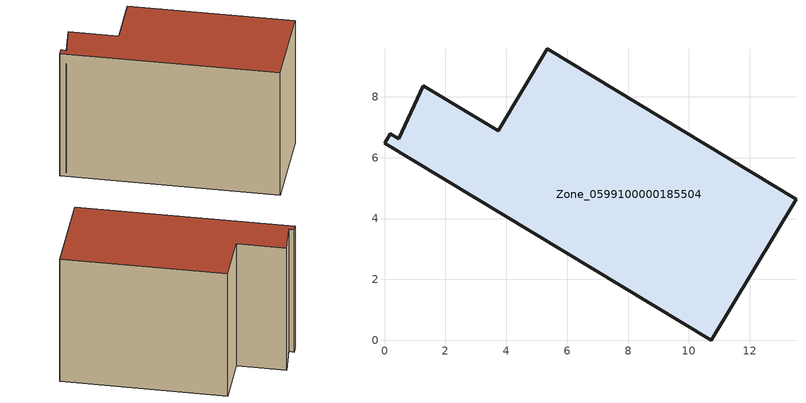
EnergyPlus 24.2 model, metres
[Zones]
Zone_0599100000185504
 floor ground (C_G): 0.47,6.61 1.28,8.37 3.74,6.89 5.35,9.58 13.52,4.64 10.74,0 0,6.47 0.19,6.79 z0
 wall outside (C_F): 0.19,6.79 0,6.47 10.74,0 13.52,4.64 5.35,9.58 3.74,6.89 1.28,8.37 0.47,6.61 0.19,6.79 z0:8.18
 roof outside (C_R): 1.28,8.37 0.47,6.61 0.19,6.79 0,6.47 10.74,0 13.52,4.64 5.35,9.58 3.74,6.89 z8.18
[BUILDING]
Pand.0599100000185504: North Axis=0; Terrain=City; Loads Convergence Tolerance Value=0.04; Temperature Convergence Tolerance Value=0.4; Solar Distribution=FullExterior; Maximum Number of Warmup Days=25; Minimum Number of Warmup Days=1
[Site:Location]
Rotterdam.The.Hague.AP_ZH_NLD Design_Conditions: Latitude=51.96; Longitude=4.45; Time Zone=1; Elevation=-4.5
[SITE:GROUNDTEMPERATURE:BUILDINGSURFACE]
18, 18, 18, 18, 18, 18, 18, 18, 18, 18, 18, 18
[MATERIAL] Thermal Absorptance=0.9; Solar Absorptance=0.7; Visible Absorptance=0.7
Name | Roughness | Thickness | Conductivity | Density | Specific Heat
G.TI.1975-1991 | MediumSmooth | 0.15 | 0.288461 | 540 | 1210
F.TI.1975-1991 | Rough | 0.3 | 0.230769 | 1920 | 840
R.TI.1975-1991 | MediumRough | 0.2 | 0.153846 | 1500 | 1000
[CONSTRUCTION]
C_G: G.TI.1975-1991
C_F: F.TI.1975-1991
C_R: R.TI.1975-1991
[ZONE]
Zone_0599100000185504: Type=1; Multiplier=1; Ceiling Height=Autocalculate; Volume=Autocalculate; Floor Area=autocalculate; Part of Total Floor Area=Yes
[ZONEINFILTRATION:DESIGNFLOWRATE]
Infil_Zone_0599100000185504: Zone or ZoneList or Space or SpaceList=Zone_0599100000185504; Schedule=AlwaysOn; Design Flow Rate Calculation Method=Flow/Area; Flow Rate per Floor Area=0.003; Constant Term Coefficient=1; Temperature Term Coefficient=0; Velocity Term Coefficient=0; Velocity Squared Term Coefficient=0
[HVACTEMPLATE:ZONE:IDEALLOADSAIRSYSTEM]
Zone_0599100000185504: Maximum Heating Supply Air Temperature=50; Minimum Cooling Supply Air Temperature=13; Maximum Heating Supply Air Humidity Ratio=0.0156; Minimum Cooling Supply Air Humidity Ratio=0.0077; Heating Limit=NoLimit; Cooling Limit=NoLimit; Dehumidification Control Type=ConstantSensibleHeatRatio; Cooling Sensible Heat Ratio=0.7; Dehumidification Setpoint=60; Humidification Control Type=None; Humidification Setpoint=30; Outdoor Air Method=None; Outdoor Air Flow Rate per Person=0.00944; Outdoor Air Flow Rate per Zone Floor Area=0; Outdoor Air Flow Rate per Zone=0; Demand Controlled Ventilation Type=None; Outdoor Air Economizer Type=NoEconomizer; Heat Recovery Type=None; Sensible Heat Recovery Effectiveness=0.7; Latent Heat Recovery Effectiveness=0.65
[ZONECONTROL:THERMOSTAT]
ThermostatControl_Zone_0599100000185504: Zone or ZoneList=Zone_0599100000185504; Control Type Schedule=DualSetpointControlType; Control 1=Thermostat_Zone_0599100000185504; Temperature Difference Between Cutout And Setpoint=0
[THERMOSTATSETPOINT:DUALSETPOINT]
Thermostat_Zone_0599100000185504: Heating Setpoint Temperature Schedule=HeatingSetpoint_Zone_0599100000185504; Cooling Setpoint Temperature Schedule=CoolingSetpoint_Zone_0599100000185504
[SCHEDULE:COMPACT]
HeatingSetpoint_Zone_0599100000185504: Through: 12/31, For: AllDays, Until: 24:00, 21
CoolingSetpoint_Zone_0599100000185504: Through: 12/31, For: AllDays, Until: 24:00, 24
DualSetpointControlType: Through: 12/31, For: AllDays, Until: 24:00, 4
AlwaysOn: Through: 12/31, For: AllDays, Until: 24:00, 1
